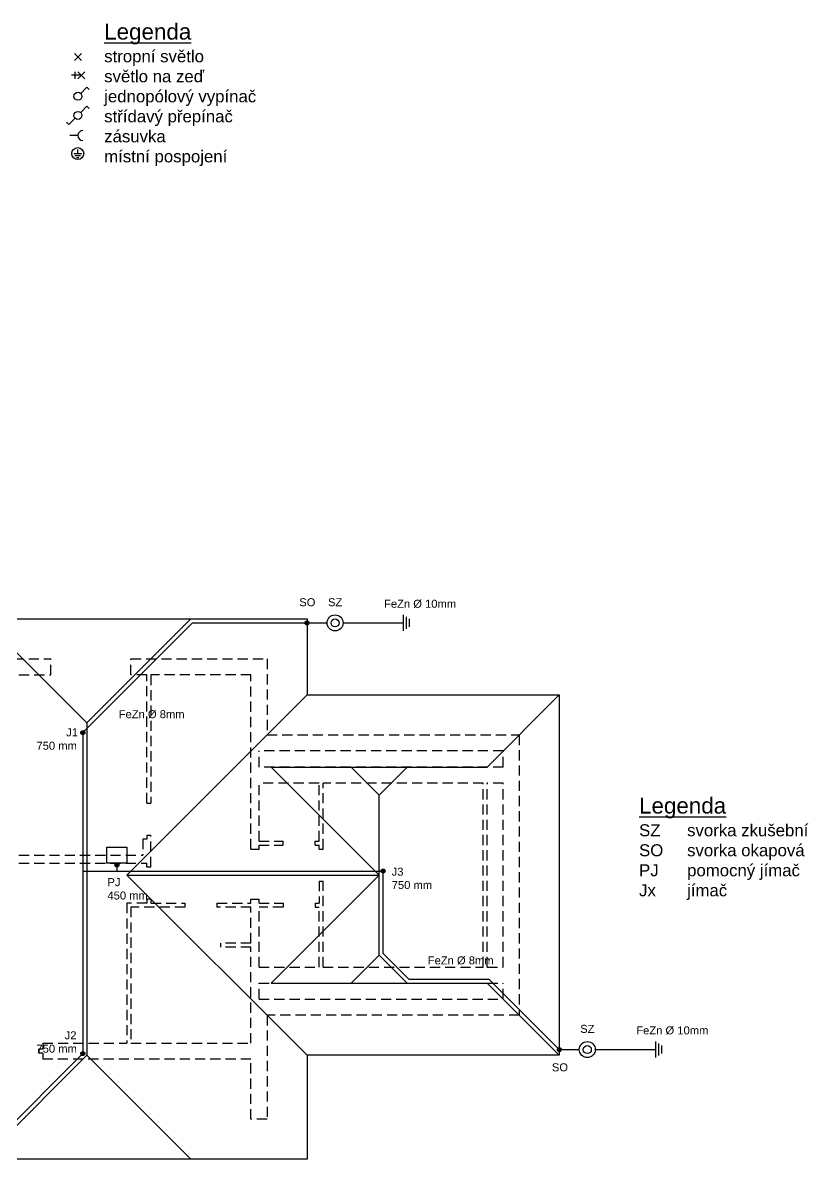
# Model space of a CAD drawing. Header units: millimetres. Extents: x 4285 to 75826, y 2195 to 40915.
# Drawn here: x 56207 to 75826, y 2557 to 30952 of the extents above; entities that cross this region are included whole.
import ezdxf

# ---------------------------------------------------------------- set-up
doc = ezdxf.new("R2010")
doc.units = ezdxf.units.MM
doc.header["$LTSCALE"] = 10
doc.linetypes.add('DASHEDX2', pattern=[38.1, 25.4, -12.7])
for name, color, linetype in [('HROMOSVOD', 240, 'Continuous'), ('LEGENDA', 254, 'Continuous'), ('MISTNI_POSPOJENI', 80, 'Continuous'), ('SVETLA', 40, 'Continuous'), ('ZASUVKY', 10, 'Continuous'), ('ZDI', 7, 'Continuous')]:
    doc.layers.add(name, color=color, linetype=linetype)
doc.layers.add('NEVID_ZDI', color=253, linetype='DASHEDX2', transparency=0.5)
doc.styles.get("Standard").update_dxf_attribs({"font": 'arial.ttf'})

# ---------------------------------------------------------------- blocks, each defined once
blk = doc.blocks.new('Zarovka')
at = {"layer": 'SVETLA'}
for p, q in [((-88, 88), (88, -88)), ((-88, -88), (88, 88))]:
    blk.add_line(p, q, dxfattribs=at)
blk.add_attdef('S1.X', (139, -51), '', height=100)
blk = doc.blocks.new('Zarovka na zed')
at = {"layer": 'SVETLA'}
for p, q in [((250, 0), (0, 0)), ((81, 88), (81, -88)), ((162, -88), (338, 88)), ((162, 88), (338, -88))]:
    blk.add_line(p, q, dxfattribs=at)
blk.add_attdef('S1.X', (372, -51), '', height=100, dxfattribs=at)
blk = doc.blocks.new('Vypinac')
at = {"layer": 'SVETLA'}
for p, q in [((71, 71), (227, 227)), ((227, 227), (283, 170))]:
    blk.add_line(p, q, dxfattribs=at)
blk.add_circle((0, 0), 100, dxfattribs=at)
blk.add_attdef('V1.1', (202, -44), '', height=100)
blk = doc.blocks.new('Vypinac SCHOD')
at = {"layer": 'SVETLA'}
for p, q in [((71, 71), (227, 227)), ((227, 227), (283, 170)), ((-227, -227), (-283, -170)), ((-71, -71), (-227, -227))]:
    blk.add_line(p, q, dxfattribs=at)
blk.add_circle((0, 0), 100, dxfattribs=at)
blk.add_attdef('V1.1', (206, -49), '', height=100)
blk = doc.blocks.new('Zasuvka')
at = {"layer": 'ZASUVKY'}
blk.add_line((200, 0), (0, 0), dxfattribs=at)
blk.add_arc((325, 0), 125, 90, 270, dxfattribs=at)
blk.add_attdef('Z1.X', (345, -53), '', height=100)
blk = doc.blocks.new('KOUPELNA')
at = {"layer": 'MISTNI_POSPOJENI'}
for p, q in [((-100, 0), (100, 0)), ((0, 0), (0, 100)), ((-67, -50), (67, -50)), ((-33, -100), (33, -100))]:
    blk.add_line(p, q, dxfattribs=at)
blk.add_circle((0, 0), 150, dxfattribs=at)

msp = doc.modelspace()

# ---------------------------------------------------------------- hatches: boundary and pattern name
at = {"layer": 'HROMOSVOD'}
h = msp.add_hatch(color=256, dxfattribs=at)
h.dxf.hatch_style = 1
h.paths.add_polyline_path([(63357.747, 15957.433, 1), (63257.747, 15957.433, 1)])
h = msp.add_hatch(color=256, dxfattribs=at)
h.dxf.hatch_style = 1
h.paths.add_polyline_path([(57757.747, 13216.012, 1), (57657.747, 13216.012, 1)])
h = msp.add_hatch(color=256, dxfattribs=at)
h.dxf.hatch_style = 1
h.paths.add_polyline_path([(58607.747, 9907.433, 1), (58507.747, 9907.433, 1)])
h = msp.add_hatch(color=256, dxfattribs=at)
h.dxf.hatch_style = 1
h.paths.add_polyline_path([(65257.747, 9757.433, 1), (65157.747, 9757.433, 1)])
h = msp.add_hatch(color=256, dxfattribs=at)
h.dxf.hatch_style = 1
h.paths.add_polyline_path([(57757.747, 5198.855, 1), (57657.747, 5198.855, 1)])
h = msp.add_hatch(color=256, dxfattribs=at)
h.dxf.hatch_style = 1
h.paths.add_polyline_path([(69657.747, 5298.855, 1), (69557.747, 5298.855, 1)])

# ---------------------------------------------------------------- linework, layer by layer
for p, q in [((57707.747, 13216.012), (60449.168, 15957.433)), ((60449.168, 15957.433), (63807.747, 15957.433)), ((64207.747, 15957.433), (65707.747, 15957.433)), ((65707.747, 16157.433), (65707.747, 15757.433)), ((65782.747, 16107.433), (65782.747, 15807.433)), ((65857.747, 16057.433), (65857.747, 15857.433)), ((57707.747, 13216.012), (57707.747, 5198.855)), ((57707.747, 9757.433), (65207.747, 9757.433)), ((58557.747, 9907.433), (58557.747, 9757.433)), ((65207.747, 7698.855), (65207.747, 9757.433)), ((65207.747, 7698.855), (65849.168, 7057.433)), ((65849.168, 7057.433), (67849.168, 7057.433)), ((69607.747, 5298.855), (67849.168, 7057.433)), ((72007.747, 5498.855), (72007.747, 5098.855)), ((72082.747, 5448.855), (72082.747, 5148.855)), ((72157.747, 5398.855), (72157.747, 5198.855)), ((57707.747, 5198.855), (55166.325, 2657.433)), ((69607.747, 5298.855), (70107.747, 5298.855)), ((70507.747, 5298.855), (72007.747, 5298.855))]:
    msp.add_line(p, q, dxfattribs=at)
for centre, radius in [((63307.747, 15957.433), 50), ((64007.747, 15957.433), 200), ((64007.747, 15957.433), 100), ((57707.747, 13216.012), 50), ((58557.747, 9907.433), 50), ((65207.747, 9757.433), 50), ((70307.747, 5298.855), 200), ((70307.747, 5298.855), 100), ((57707.747, 5198.855), 50), ((69607.747, 5298.855), 50)]:
    msp.add_circle(centre, radius, dxfattribs=at)
at = {"layer": 'NEVID_ZDI'}
for p, q in [((56907.747, 14657.433), (56907.747, 15057.433)), ((58907.747, 14657.433), (58907.747, 15057.433)), ((54207.747, 14657.433), (56907.747, 14657.433)), ((59307.747, 14657.433), (58907.747, 14657.433)), ((59307.747, 11457.433), (59307.747, 14657.433)), ((61907.747, 14657.433), (59407.747, 14657.433)), ((59407.747, 14657.433), (59407.747, 11457.433)), ((61907.747, 10307.433), (61907.747, 14657.433)), ((68207.747, 12757.433), (62107.747, 12757.433)), ((62107.747, 12357.433), (62107.747, 12757.433)), ((68207.747, 12357.433), (68207.747, 12757.433)), ((68207.747, 12357.433), (62107.747, 12357.433)), ((63607.747, 11957.433), (62107.747, 11957.433)), ((62107.747, 10507.433), (62107.747, 11957.433)), ((63607.747, 10507.433), (63607.747, 11957.433)), ((67707.747, 11957.433), (63707.747, 11957.433)), ((63707.747, 10307.433), (63707.747, 11957.433)), ((67707.747, 7357.433), (67707.747, 11957.433)), ((67807.747, 7357.433), (67807.747, 11957.433)), ((68207.747, 11957.433), (67807.747, 11957.433)), ((68207.747, 7357.433), (68207.747, 11957.433)), ((59307.747, 11457.433), (59407.747, 11457.433)), ((59307.747, 10557.433), (59207.747, 10557.433)), ((59207.747, 10557.433), (59207.747, 10157.433)), ((59307.747, 10657.433), (59407.747, 10657.433)), ((59307.747, 10657.433), (59307.747, 10557.433)), ((59407.747, 9857.433), (59407.747, 10657.433)), ((62107.747, 10507.433), (62707.747, 10507.433)), ((62707.747, 10407.433), (62707.747, 10507.433)), ((63507.747, 10507.433), (63607.747, 10507.433)), ((63507.747, 10407.433), (63507.747, 10507.433)), ((61907.747, 10307.433), (62107.747, 10307.433)), ((62107.747, 10307.433), (62107.747, 10407.433)), ((62107.747, 10407.433), (62707.747, 10407.433)), ((63507.747, 10407.433), (63607.747, 10407.433)), ((63607.747, 10307.433), (63607.747, 10407.433)), ((63607.747, 10307.433), (63707.747, 10307.433)), ((54207.747, 10157.433), (59207.747, 10157.433)), ((54207.747, 9957.433), (59307.747, 9957.433)), ((59307.747, 9857.433), (59307.747, 9957.433)), ((59407.747, 9857.433), (59307.747, 9857.433)), ((63607.747, 9507.433), (63707.747, 9507.433)), ((63607.747, 9507.433), (63607.747, 8957.433)), ((63707.747, 7357.433), (63707.747, 9507.433)), ((59307.747, 8957.433), (58807.747, 8957.433)), ((58807.747, 8957.433), (58807.747, 5457.433)), ((60257.747, 8857.433), (58907.747, 8857.433)), ((58907.747, 8857.433), (58907.747, 5457.433)), ((59407.747, 9057.433), (59307.747, 9057.433)), ((59307.747, 9057.433), (59307.747, 8957.433)), ((59407.747, 9057.433), (59407.747, 8957.433)), ((59407.747, 8957.433), (60257.747, 8957.433)), ((60257.747, 8957.433), (60257.747, 8857.433)), ((61057.747, 8957.433), (61907.747, 8957.433)), ((61057.747, 8957.433), (61057.747, 8857.433)), ((61907.747, 8857.433), (61057.747, 8857.433)), ((61907.747, 8957.433), (61907.747, 9057.433)), ((61907.747, 9057.433), (62107.747, 9057.433)), ((61907.747, 7957.433), (61907.747, 8857.433)), ((62107.747, 8957.433), (62107.747, 9057.433)), ((62107.747, 8957.433), (62707.747, 8957.433)), ((62107.747, 7357.433), (62107.747, 8857.433)), ((62707.747, 8857.433), (62107.747, 8857.433)), ((62707.747, 8957.433), (62707.747, 8857.433)), ((63507.747, 8957.433), (63607.747, 8957.433)), ((63507.747, 8957.433), (63507.747, 8857.433)), ((63507.747, 8857.433), (63607.747, 8857.433)), ((63607.747, 7357.433), (63607.747, 8857.433)), ((61907.747, 7957.433), (61157.747, 7957.433)), ((61157.747, 7857.433), (61157.747, 7957.433)), ((61907.747, 7857.433), (61157.747, 7857.433)), ((61907.747, 5457.433), (61907.747, 7857.433)), ((62107.747, 7357.433), (63607.747, 7357.433)), ((63707.747, 7357.433), (67707.747, 7357.433)), ((67807.747, 7357.433), (68207.747, 7357.433)), ((62107.747, 6957.433), (68207.747, 6957.433)), ((62107.747, 6557.433), (62107.747, 6957.433)), ((68207.747, 6557.433), (68207.747, 6957.433)), ((62107.747, 6557.433), (68207.747, 6557.433)), ((56707.747, 5457.433), (56707.747, 5307.433)), ((56707.747, 5457.433), (58807.747, 5457.433)), ((58907.747, 5457.433), (61907.747, 5457.433)), ((56707.747, 5307.433), (56607.747, 5307.433)), ((56607.747, 5207.433), (56607.747, 5307.433)), ((56707.747, 5207.433), (56607.747, 5207.433)), ((56707.747, 5207.433), (56707.747, 5057.433))]:
    msp.add_line(p, q, dxfattribs=at)
for points in [[(55707.747, 5057.433), (53707.747, 5057.433), (53707.747, 3557.433), (53307.747, 3557.433), (53307.747, 15057.433), (56907.747, 15057.433)], [(58907.747, 15057.433), (62307.747, 15057.433), (62307.747, 13157.433), (68607.747, 13157.433), (68607.747, 6157.433), (62307.747, 6157.433), (62307.747, 3557.433), (61907.747, 3557.433), (61907.747, 5057.433), (56707.747, 5057.433)]]:
    msp.add_lwpolyline(points, dxfattribs=at)
at = {"layer": 'ZDI'}
for p, q in [((52307.747, 16057.433), (63307.747, 16057.433)), ((57807.747, 13457.433), (55207.747, 16057.433)), ((57807.747, 13457.433), (60407.747, 16057.433)), ((63307.747, 16057.433), (63307.747, 14157.433)), ((63307.747, 14157.433), (58807.747, 9657.433)), ((63307.747, 14157.433), (69607.747, 14157.433)), ((69607.747, 14157.433), (67807.747, 12357.433)), ((69607.747, 14157.433), (69607.747, 5157.433)), ((57807.747, 13457.433), (57807.747, 5157.433)), ((62407.747, 12357.433), (65107.747, 9657.433)), ((62407.747, 12357.433), (67807.747, 12357.433)), ((65107.747, 11657.433), (64407.747, 12357.433)), ((65107.747, 11657.433), (65807.747, 12357.433)), ((65107.747, 7657.433), (65107.747, 11657.433)), ((63307.747, 5157.433), (58807.747, 9657.433)), ((58807.747, 9657.433), (65107.747, 9657.433)), ((62407.747, 6957.433), (65107.747, 9657.433)), ((65107.747, 7657.433), (64407.747, 6957.433)), ((65107.747, 7657.433), (65807.747, 6957.433)), ((62407.747, 6957.433), (67807.747, 6957.433)), ((69607.747, 5157.433), (67807.747, 6957.433)), ((57807.747, 5157.433), (55207.747, 2557.433)), ((57807.747, 5157.433), (60407.747, 2557.433)), ((69607.747, 5157.433), (63307.747, 5157.433)), ((63307.747, 5157.433), (63307.747, 2557.433)), ((63307.747, 2557.433), (52307.747, 2557.433))]:
    msp.add_line(p, q, dxfattribs=at)
msp.add_lwpolyline([(58807.747, 9957.433), (58307.747, 9957.433), (58307.747, 10357.433), (58807.747, 10357.433)], close=True, dxfattribs=at)

# ---------------------------------------------------------------- block references
at = {"layer": 'LEGENDA'}
for name, p in [('Zarovka', (57584.711, 30099.36)), ('Zarovka na zed', (57423.1, 29639.702)), ('Vypinac', (57584.711, 29115.202)), ('Vypinac SCHOD', (57584.711, 28636.732)), ('Zasuvka', (57384.711, 28133.148)), ('KOUPELNA', (57579.109, 27681.902))]:
    msp.add_blockref(name, p, dxfattribs=at)

# ---------------------------------------------------------------- texts
at = {"layer": 'HROMOSVOD', "char_height": 200, "attachment_point": 1}
for s, width, insert in [('{\\fArial|b0|i0|c238|p34;SO}', 606.44026, (63113.578, 16574.238)), ('{\\fArial|b0|i0|c238|p34;SZ}', 606.44026, (63830.477, 16574.238)), ('{\\fArial|b0|i0|c238|p34;FeZn %%C 10mm}', 2026.80482, (65230.937, 16536.378)), ('{\\fArial|b0|i0|c238|p34;FeZn %%C 8mm}', 1642.63415, (58603.95, 13777.254)), ('\\pi842.64;{\\fArial|b0|i0|c238|p34;J1\\P\\pi100.9;750 mm}', 1078.93342, (56449.361, 13323.152)), ('{\\fArial|b0|i0|c238|p34;J3\\P750 mm}', 980.71367, (65421.982, 9842.752)), ('{\\fArial|b0|i0|c238|p34;PJ\\P450 mm}', 989.06872, (58322.762, 9580.463)), ('{\\fArial|b0|i0|c238|p34;FeZn %%C 8mm}', 1642.63415, (66322.297, 7626.173)), ('\\pi806.08;{\\fArial|b0|i0|c238|p34;J2\\P\\pi100.9;750 mm}', 1078.93342, (56449.361, 5754.43)), ('{\\fArial|b0|i0|c238|p34;SZ}', 606.44026, (70130.477, 5915.659)), ('{\\fArial|b0|i0|c238|p34;FeZn %%C 10mm}', 2026.80482, (71530.937, 5877.799)), ('{\\fArial|b0|i0|c238|p34;SO}', 606.44026, (69422.062, 4954.793))]:
    msp.add_mtext_dynamic_manual_height_columns(s, width=width, gutter_width=500, heights=[0], dxfattribs=dict(at, insert=insert))
at = {"layer": 'LEGENDA', "char_height": 300, "attachment_point": 1}
for s, insert in [('{\\fArial|b0|i0|c238|p34;\\H1.3333x;\\LLegenda\\H0.75x;\\l\\Pstropní světlo\\Psvětlo na zeď\\Pjednopólový vypínač\\Pstřídavý přepínač\\Pzásuvka\\Pmístní pospojení}', (58241.104, 30930.859)), ('{\\fArial|b0|i0|c238|p34;\\H1.3333x;\\LLegenda\\H0.75x;\\l\\PSZ^Isvorka zkušební\\PSO^Isvorka okapová\\PPJ^Ipomocný jímač\\PJx^Ijímač}', (71600.132, 11593.921))]:
    msp.add_mtext_dynamic_manual_height_columns(s, width=7432.19838, gutter_width=500, heights=[0], dxfattribs=dict(at, insert=insert))

doc.saveas('drawing.dxf')
